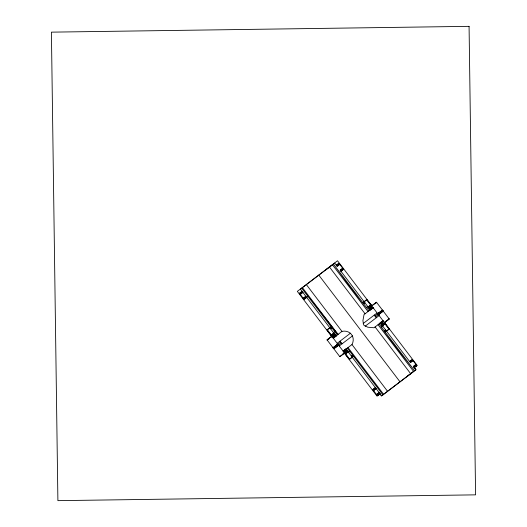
<?xml version="1.0" encoding="UTF-8"?>
<svg xmlns="http://www.w3.org/2000/svg" width="527" height="527" viewBox="0 0 527 527"><rect width="100%" height="100%" fill="white"/><g stroke="black" fill="none" stroke-linecap="round" stroke-linejoin="round"><path stroke-width="0.79" d="M333.703 335.113L334.032 333.499L335.877 335.916L333.222 337.932L331.384 335.515L333.031 335.627L333.703 335.113L334.223 335.804L335.877 335.916M333.222 337.932L333.558 336.318L334.223 335.804M343.347 351.239L344.994 351.344L345.666 350.837L346.002 349.217L347.84 351.634L346.193 351.529L345.521 352.036L345.185 353.657L343.347 351.239L346.002 349.217M370.303 309.692L370.639 308.078L371.311 307.564L372.958 307.676L370.303 309.692L368.465 307.274L370.112 307.386L370.784 306.872L371.12 305.258M384.921 323.394L383.274 323.288L382.602 323.795L382.273 325.416L380.428 322.998L382.082 323.104L382.747 322.596L383.083 320.983M343.215 351.232L352.049 344.506C355.791 337.076 350.198 329.698 342.01 331.358L333.196 338.064M332.227 264.949L331.839 265.246M412.806 372.022L381.588 395.81L346.028 349.091M325.39 270.173L334.691 263.065L337.234 266.405L339.836 264.422M406.548 376.798L415.856 369.71L413.313 366.37L415.922 364.388M331.542 265.476L300.423 289.165L336.009 335.923M302.063 291.319L299.455 293.302L304.086 299.382L307.966 296.431M336.331 265.219L338.933 263.243L343.564 269.323L340.962 271.3M299.514 293.381L302.116 291.398M336.391 265.298L338.993 263.316M299.599 293.493L302.261 291.583M336.476 265.41L339.078 263.428M300.159 294.224L302.762 292.241M337.03 266.142L339.632 264.159M300.357 294.488L302.959 292.505M303.209 298.229L305.812 296.253M342.688 268.171L340.086 270.153L370.277 309.823M303.341 298.401L305.943 296.418M340.211 270.318L342.813 268.342M303.974 299.231L306.576 297.254M340.85 271.161L343.446 269.172M329.75 327.702L326.938 329.843L349.467 359.447L352.28 357.306M364.025 301.602L366.838 299.468L389.367 329.065L386.554 331.206M329.816 327.787L331.088 326.819M362.813 302.663L364.085 301.688M364.197 301.833L366.746 299.889L370.652 305.014M329.922 327.932L327.372 329.876L331.272 335.001M330.495 328.683L331.773 327.708M363.492 303.552L364.763 302.584M330.64 328.868L331.911 327.899M363.637 303.736L364.908 302.768M333.499 332.629L334.77 331.654M366.496 307.498L367.767 306.53M331.015 335.198L333.828 333.057M368.096 306.958L370.909 304.817M370.995 304.929L368.024 307.195L370.27 310.153L373.248 307.887M331.101 335.31L334.072 333.044L336.325 336.009L333.354 338.268M331.252 335.508L334.223 333.242M368.169 307.393L371.146 305.126M331.331 335.613L334.138 333.472M368.413 307.373L371.225 305.232M331.786 336.213L327.017 339.843L339.849 356.713L344.625 353.083M371.68 305.831L376.456 302.202L389.288 319.066L384.519 322.702M327.096 339.948L331.865 336.318M371.759 305.937L376.528 302.307M327.227 340.126L329.612 338.308M330.804 337.405L332.003 336.496M374.875 303.842L376.667 302.485M370.481 307.406L370.942 307.544M333.393 335.646L333.861 335.785M373.09 307.682L364.038 314.573L362.899 320.693L363.564 324.625A3.063 2.918 52.9 0 0 364.243 325.521L367.839 327.221L374.038 327.754L383.109 320.851M337.188 343.308L350.527 333.156M363.195 323.499L377.082 312.933M337.432 343.637L338.973 345.653M377.358 313.288L378.867 315.271M333.018 347.734L337.787 344.105M377.688 313.723L382.457 310.093L374.941 315.95M333.057 347.78L340.673 342.049M333.15 347.899L337.919 344.269M377.813 313.888L382.589 310.258M333.222 348.004L337.998 344.375M377.892 313.993L382.661 310.363M377.978 314.105L382.747 310.475M333.308 348.116L338.084 344.487M333.433 348.281L338.202 344.645M378.103 314.263L382.872 310.634M333.558 348.439L338.327 344.81M378.221 314.428L382.997 310.798M333.644 348.551L338.413 344.921M378.906 314.085L382.483 311.365M333.723 348.657L338.492 345.02M375.632 316.859L383.155 311.009M341.364 342.958L333.815 348.775L338.617 345.192M378.518 314.81L383.248 311.134M339.223 345.982L352.57 335.824M365.224 326.173L379.117 315.601M343.057 351.022L346.035 348.762L348.281 351.72L345.31 353.979M382.951 320.64L379.98 322.906L382.233 325.864L385.204 323.604M382.444 323.13L382.912 323.262M345.363 351.371L345.824 351.502M342.622 354.157L344.408 352.8M384.901 321.964L386.693 320.6M387.885 319.691L389.078 318.789M339.777 356.608L344.546 352.978M384.44 322.596L389.209 318.967M345.08 353.683L347.892 351.542M382.167 325.442L384.98 323.301M345.159 353.782L348.136 351.522M382.082 325.666L385.053 323.407M345.396 354.098L348.209 351.957M382.477 325.857L385.29 323.716M348.354 352.148L349.632 351.18M381.35 327.017L382.628 326.048M348.558 352.411L349.829 351.443M381.555 327.28L382.826 326.312M351.384 356.127L352.662 355.158M384.381 331.002L385.659 330.027M351.529 356.311L352.8 355.343M384.519 331.187L385.797 330.212M352.108 357.082L349.559 359.025L345.653 353.894M386.383 330.982L388.933 329.039L385.033 323.914M352.188 357.187L353.465 356.212M385.184 332.056L386.462 331.088M375.316 387.576L372.714 389.552L377.345 395.632L379.947 393.656M409.591 361.476L412.193 359.493L416.817 365.573L414.215 367.556M372.82 389.697L375.435 387.72M409.696 361.614L412.305 359.645M373.459 390.533L376.067 388.557M410.335 362.457L412.937 360.475M373.59 390.705L376.192 388.722M413.069 360.646L410.461 362.622L380.296 322.992M376.443 394.453L379.045 392.47M376.64 394.716L379.242 392.734M413.517 366.634L416.119 364.651M377.141 395.369L379.743 393.392M414.018 367.293L416.62 365.31M377.2 395.448L379.802 393.465M414.07 367.365L416.679 365.382M377.286 395.56L379.888 393.577M414.156 367.477L416.765 365.494M337.28 334.955L301.694 288.197L337.959 334.342M371.871 305.904L337.524 260.779L297.327 291.378L331.72 336.569M384.315 322.26L417.173 365.422L414.38 367.55L416.034 369.723L381.528 395.981L379.987 393.952L377.075 396.166L344.177 352.938M370.784 306.872L371.311 307.564M382.747 322.596L383.274 323.288M370.112 307.386L370.639 308.078M382.082 323.104L382.602 323.795M374.269 315.067L376.304 317.741M369.005 310.792L333.426 264.047L368.017 311.543L332.438 264.798M379.025 323.96L414.578 370.679L378.037 324.711L413.596 371.43M329.487 267.051L365.066 313.789M375.086 326.957L410.645 373.676M318.828 275.166L399.986 381.798M306.378 284.639L341.957 331.391M351.977 344.559L387.529 391.271M302.419 287.65L338.005 334.401M348.024 347.57L383.577 394.275L347.3 348.123L382.852 394.828M340.001 341.167L342.036 343.841M345.666 350.837L346.193 351.529M333.031 335.627L333.558 336.318M344.994 351.344L345.521 352.036M382.674 322.952L382.681 323.44M370.712 307.234L370.712 307.715M345.593 351.193L345.593 351.68M333.624 335.475L333.631 335.956M469.07 26.35L51.409 32.147L57.898 500.65L475.591 494.853L469.07 26.35"/></g></svg>
